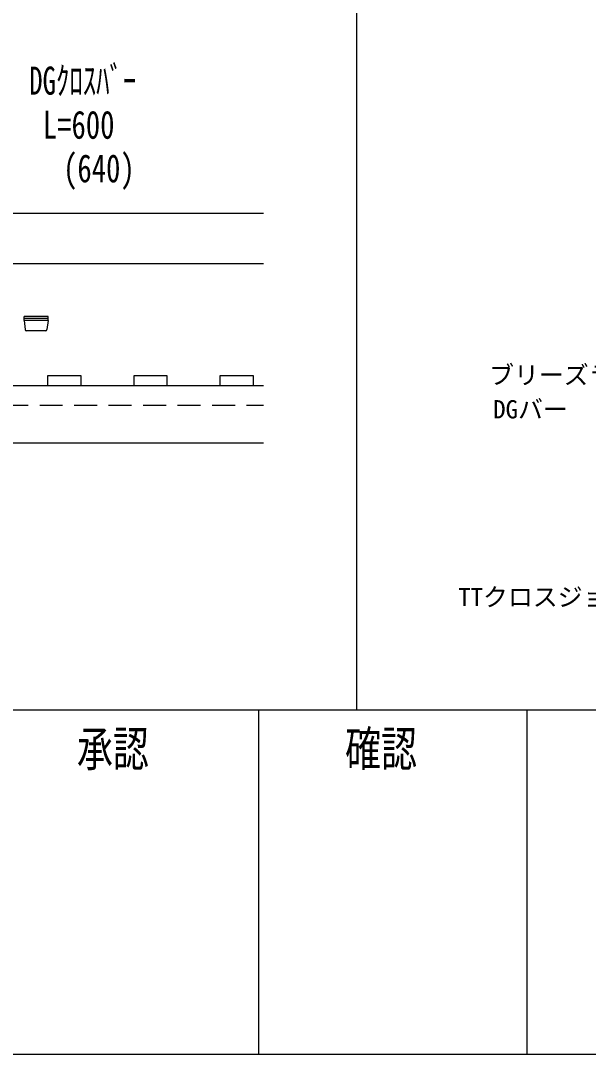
# Model space of a CAD drawing. Units: millimetres on the paper. Extents: x -213 to 192, y -129 to 153.
# Drawn here: x -25.4 to 4.3, y -128.7 to -74.7 of the extents above; entities that cross this region are included whole.
import ezdxf
from ezdxf.enums import TextEntityAlignment as Align

# ---------------------------------------------------------------- set-up
doc = ezdxf.new("R2010")
doc.units = ezdxf.units.MM
doc.linetypes.add('DASHED1', pattern=[1.8, 1.2, -0.6])
for name, color, linetype in [('0-0_○注記', 134, 'Continuous'), ('0-5_○ﾀﾞｲﾛｰﾄﾝ', 134, 'Continuous'), ('0-6_○ｸﾛｽTﾊﾞｰ1200', 134, 'Continuous'), ('0-A_○ｱｲｿﾒ図', 134, 'Continuous'), ('0-B_共通図枠', 134, 'Continuous')]:
    doc.layers.add(name, color=color, linetype=linetype)
doc.styles.add('ＭＳ ゴシック', font='')
doc.styles.get('ＭＳ ゴシック').set_extended_font_data('MS Gothic')

msp = doc.modelspace()

# ---------------------------------------------------------------- linework, layer by layer
at = {"layer": '0-0_○注記'}
for p, q in [((-7.82, 24.522), (-7.82, -110.701)), ((-212.82, -128.701), (192.18, -128.701)), ((-212.82, -128.701), (192.18, -128.701))]:
    msp.add_line(p, q, dxfattribs=at)
at = {"layer": '0-5_○ﾀﾞｲﾛｰﾄﾝ'}
for p, q in [((-29.766, -93.751), (-12.683, -93.751)), ((-27.891, -96.751), (-12.683, -96.751))]:
    msp.add_line(p, q, dxfattribs=at)
at = {"layer": '0-5_○ﾀﾞｲﾛｰﾄﾝ', "linetype": 'DASHED1'}
msp.add_line((-29.766, -94.776), (-12.683, -94.776), dxfattribs=at)
at = {"layer": '0-6_○ｸﾛｽTﾊﾞｰ1200'}
for p, q in [((-28.639, -84.751), (-12.683, -84.751)), ((-12.683, -87.401), (-30.506, -87.401)), ((-23.931, -90.151), (-25.181, -90.151)), ((-25.181, -90.351), (-25.181, -90.151)), ((-23.931, -90.351), (-23.931, -90.151)), ((-23.931, -90.251), (-25.181, -90.251)), ((-23.931, -90.351), (-25.181, -90.351)), ((-25.181, -90.351), (-25.126, -90.835)), ((-23.931, -90.351), (-23.986, -90.835)), ((-24.06, -90.901), (-25.051, -90.901)), ((-22.205, -93.251), (-23.955, -93.251)), ((-23.955, -93.251), (-23.955, -93.726)), ((-22.205, -93.726), (-22.205, -93.251)), ((-17.705, -93.726), (-17.705, -93.251)), ((-13.205, -93.726), (-13.205, -93.251))]:
    msp.add_line(p, q, dxfattribs=at)
for points in [[(-17.705, -93.251), (-19.455, -93.251), (-19.455, -93.726)], [(-13.205, -93.251), (-14.955, -93.251), (-14.955, -93.726)]]:
    msp.add_lwpolyline(points, dxfattribs=at)
for centre, start, end in [((-25.051, -90.826), 186.4831, 270), ((-24.06, -90.826), 270, 353.5169)]:
    msp.add_arc(centre, 0.075, start, end, dxfattribs=at)
at = {"layer": '0-B_共通図枠'}
for p, q in [((-212.82, -110.701), (192.18, -110.701)), ((-12.92, -128.701), (-12.92, -110.701)), ((1.08, -128.701), (1.08, -110.701)), ((-212.82, -128.701), (189.08, -128.701))]:
    msp.add_line(p, q, dxfattribs=at)

# ---------------------------------------------------------------- texts
at = {"layer": '0-0_○注記', "style": 'ＭＳ ゴシック'}
for s, width, p in [(' DGｸﾛｽﾊﾞｰ', 0.7, (-25.61, -78.996)), ('L=600', 0.75, (-24.2, -81.3)), ('(640)', 0.75, (-23.143, -83.58))]:
    msp.add_text(s, height=1.466, dxfattribs=dict(at, width=width)).set_placement(p, align=Align.BOTTOM_LEFT)
at = {"layer": '0-A_○ｱｲｿﾒ図', "style": 'ＭＳ ゴシック'}
for s, p in [('ブリーズライン用', (-0.902, -93.967)), ('DGバー', (-0.691, -95.758)), ('TTクロスジョイント', (-2.52, -105.567))]:
    msp.add_text(s, height=0.9531, dxfattribs=at).set_placement(p, align=Align.BOTTOM_LEFT)
at = {"layer": '0-B_共通図枠', "style": 'ＭＳ ゴシック', "width": 0.75}
for s, p in [('承認', (-22.42, -114.201)), ('確認', (-8.42, -114.201))]:
    msp.add_text(s, height=1.833, dxfattribs=at).set_placement(p, align=Align.BOTTOM_LEFT)

doc.saveas('drawing.dxf')
